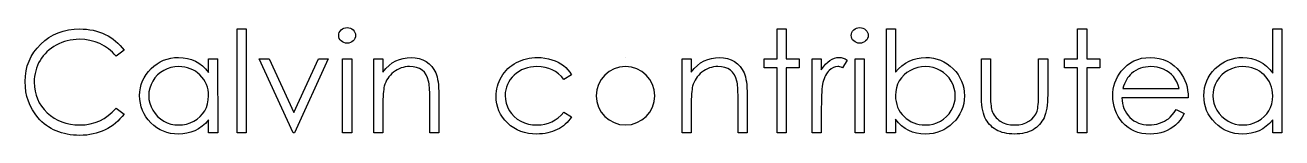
# Model space of a CAD drawing. Header units: millimetres. Extents: x -15 to 281, y -144 to 130.
# Drawn here: x 106.97 to 150.31, y -5.31 to -1.59 of the extents above; entities that cross this region are included whole.
import ezdxf

# ---------------------------------------------------------------- set-up
doc = ezdxf.new("R2010")
doc.units = ezdxf.units.MM

msp = doc.modelspace()

# ---------------------------------------------------------------- linework, layer by layer
at = {"color": 7, "linetype": 'Continuous'}
msp.add_line((127.676, -2.62), (127.676, -2.62), dxfattribs=at)
at = {"color": 7, "linetype": 'Continuous', "flags": 128}
for points in [[(110.377, -2.365), (110.102, -2.575), (110.102, -2.575), (110.042, -2.506), (109.98, -2.44), (109.915, -2.379), (109.847, -2.323), (109.775, -2.271), (109.702, -2.223), (109.624, -2.18), (109.545, -2.14), (109.378, -2.075), (109.203, -2.029), (109.021, -2.001), (108.83, -1.992), (108.83, -1.992), (108.725, -1.995), (108.621, -2.004), (108.519, -2.02), (108.421, -2.042), (108.322, -2.07), (108.227, -2.103), (108.134, -2.144), (108.042, -2.19), (107.954, -2.242), (107.871, -2.298), (107.793, -2.358), (107.72, -2.423), (107.652, -2.492), (107.59, -2.565), (107.532, -2.642), (107.48, -2.724), (107.433, -2.809), (107.393, -2.896), (107.358, -2.986), (107.33, -3.079), (107.309, -3.175), (107.293, -3.272), (107.283, -3.373), (107.281, -3.476), (107.281, -3.476), (107.288, -3.631), (107.309, -3.779), (107.343, -3.921), (107.392, -4.055), (107.454, -4.184), (107.532, -4.306), (107.622, -4.422), (107.727, -4.53), (107.841, -4.629), (107.964, -4.716), (108.094, -4.788), (108.231, -4.847), (108.375, -4.894), (108.526, -4.927), (108.686, -4.947), (108.852, -4.953), (108.852, -4.953), (109.035, -4.944), (109.21, -4.917), (109.378, -4.871), (109.538, -4.807), (109.69, -4.725), (109.835, -4.625), (109.972, -4.507), (110.102, -4.37), (110.102, -4.37), (110.377, -4.578), (110.377, -4.578), (110.309, -4.663), (110.238, -4.744), (110.163, -4.819), (110.084, -4.889), (110, -4.955), (109.913, -5.015), (109.821, -5.07), (109.725, -5.121), (109.627, -5.166), (109.525, -5.204), (109.42, -5.237), (109.312, -5.265), (109.202, -5.286), (109.089, -5.3), (108.973, -5.309), (108.854, -5.312), (108.854, -5.312), (108.741, -5.31), (108.631, -5.302), (108.524, -5.291), (108.421, -5.274), (108.32, -5.253), (108.222, -5.226), (108.128, -5.195), (108.036, -5.159), (107.947, -5.119), (107.861, -5.073), (107.778, -5.023), (107.698, -4.968), (107.622, -4.908), (107.548, -4.844), (107.478, -4.774), (107.41, -4.7), (107.41, -4.7), (107.307, -4.568), (107.216, -4.428), (107.14, -4.282), (107.077, -4.129), (107.029, -3.97), (106.995, -3.804), (106.974, -3.632), (106.966, -3.452), (106.966, -3.452), (106.975, -3.264), (107, -3.083), (107.042, -2.909), (107.101, -2.744), (107.176, -2.586), (107.269, -2.436), (107.377, -2.293), (107.504, -2.158), (107.642, -2.034), (107.789, -1.928), (107.945, -1.838), (108.109, -1.764), (108.281, -1.706), (108.462, -1.666), (108.652, -1.641), (108.85, -1.633), (108.85, -1.633), (108.97, -1.636), (109.088, -1.645), (109.202, -1.66), (109.314, -1.681), (109.423, -1.708), (109.528, -1.741), (109.631, -1.781), (109.731, -1.826), (109.827, -1.876), (109.919, -1.931), (110.007, -1.992), (110.089, -2.056), (110.168, -2.126), (110.242, -2.201), (110.312, -2.281), (110.377, -2.365)], [(114.281, -1.633), (114.595, -1.633), (114.595, -1.633), (114.595, -5.222), (114.595, -5.222), (114.281, -5.222), (114.281, -5.222), (114.281, -1.633)], [(118.071, -1.588), (118.129, -1.593), (118.183, -1.608), (118.233, -1.633), (118.278, -1.667), (118.316, -1.708), (118.342, -1.755), (118.358, -1.805), (118.364, -1.859), (118.364, -1.859), (118.358, -1.911), (118.342, -1.96), (118.316, -2.006), (118.278, -2.047), (118.233, -2.081), (118.183, -2.107), (118.129, -2.121), (118.071, -2.126), (118.071, -2.126), (118.013, -2.121), (117.961, -2.107), (117.911, -2.081), (117.866, -2.047), (117.829, -2.006), (117.802, -1.96), (117.786, -1.911), (117.781, -1.859), (117.781, -1.859), (117.786, -1.805), (117.802, -1.755), (117.829, -1.708), (117.866, -1.667), (117.911, -1.633), (117.961, -1.608), (118.013, -1.593), (118.071, -1.588)], [(132.902, -1.633), (133.216, -1.633), (133.216, -1.633), (133.216, -2.665), (133.216, -2.665), (133.665, -2.665), (133.665, -2.665), (133.665, -2.979), (133.665, -2.979), (133.216, -2.979), (133.216, -2.979), (133.216, -5.222), (133.216, -5.222), (132.902, -5.222), (132.902, -5.222), (132.902, -2.979), (132.902, -2.979), (132.454, -2.979), (132.454, -2.979), (132.454, -2.665), (132.454, -2.665), (132.902, -2.665), (132.902, -2.665), (132.902, -1.633)], [(135.75, -1.588), (135.809, -1.593), (135.863, -1.608), (135.912, -1.633), (135.957, -1.667), (135.995, -1.708), (136.022, -1.755), (136.038, -1.805), (136.043, -1.859), (136.043, -1.859), (136.038, -1.911), (136.022, -1.96), (135.995, -2.006), (135.957, -2.047), (135.912, -2.081), (135.863, -2.107), (135.809, -2.121), (135.75, -2.126), (135.75, -2.126), (135.693, -2.121), (135.64, -2.107), (135.59, -2.081), (135.546, -2.047), (135.508, -2.006), (135.482, -1.96), (135.466, -1.911), (135.46, -1.859), (135.46, -1.859), (135.466, -1.805), (135.482, -1.755), (135.508, -1.708), (135.546, -1.667), (135.59, -1.633), (135.64, -1.608), (135.693, -1.593), (135.75, -1.588)], [(136.672, -5.222), (136.672, -1.633), (136.672, -1.633), (136.986, -1.633), (136.986, -1.633), (136.986, -3.129), (136.986, -3.129), (137.094, -3.009), (137.209, -2.906), (137.33, -2.818), (137.457, -2.747), (137.591, -2.691), (137.73, -2.651), (137.877, -2.628), (138.029, -2.62), (138.029, -2.62), (138.164, -2.626), (138.295, -2.644), (138.421, -2.675), (138.542, -2.717), (138.656, -2.771), (138.767, -2.838), (138.872, -2.917), (138.973, -3.008), (139.065, -3.107), (139.144, -3.212), (139.211, -3.322), (139.266, -3.437), (139.309, -3.557), (139.339, -3.682), (139.358, -3.813), (139.364, -3.949), (139.364, -3.949), (139.358, -4.082), (139.339, -4.211), (139.309, -4.336), (139.265, -4.455), (139.21, -4.569), (139.142, -4.678), (139.062, -4.782), (138.969, -4.881), (138.868, -4.971), (138.762, -5.05), (138.651, -5.117), (138.535, -5.171), (138.413, -5.213), (138.287, -5.244), (138.155, -5.261), (138.019, -5.267), (138.019, -5.267), (137.864, -5.26), (137.716, -5.237), (137.575, -5.197), (137.442, -5.143), (137.317, -5.072), (137.199, -4.983), (137.089, -4.875), (136.986, -4.749), (136.986, -4.749), (136.986, -5.222), (136.986, -5.222), (136.672, -5.222)], [(143.268, -1.633), (143.582, -1.633), (143.582, -1.633), (143.582, -2.665), (143.582, -2.665), (144.031, -2.665), (144.031, -2.665), (144.031, -2.979), (144.031, -2.979), (143.582, -2.979), (143.582, -2.979), (143.582, -5.222), (143.582, -5.222), (143.268, -5.222), (143.268, -5.222), (143.268, -2.979), (143.268, -2.979), (142.819, -2.979), (142.819, -2.979), (142.819, -2.665), (142.819, -2.665), (143.268, -2.665), (143.268, -2.665), (143.268, -1.633)], [(150.313, -1.633), (150.313, -5.222), (150.313, -5.222), (149.999, -5.222), (149.999, -5.222), (149.999, -4.78), (149.999, -4.78), (149.89, -4.898), (149.776, -4.999), (149.654, -5.083), (149.526, -5.15), (149.392, -5.201), (149.253, -5.238), (149.106, -5.26), (148.954, -5.267), (148.954, -5.267), (148.819, -5.261), (148.688, -5.243), (148.563, -5.213), (148.442, -5.171), (148.327, -5.116), (148.216, -5.049), (148.111, -4.971), (148.011, -4.88), (147.919, -4.78), (147.84, -4.676), (147.773, -4.566), (147.718, -4.45), (147.675, -4.329), (147.645, -4.204), (147.627, -4.073), (147.62, -3.937), (147.62, -3.937), (147.627, -3.803), (147.645, -3.674), (147.676, -3.551), (147.719, -3.432), (147.775, -3.318), (147.842, -3.21), (147.922, -3.105), (148.014, -3.006), (148.115, -2.916), (148.222, -2.837), (148.333, -2.771), (148.449, -2.717), (148.57, -2.674), (148.697, -2.644), (148.828, -2.626), (148.964, -2.62), (148.964, -2.62), (149.12, -2.628), (149.269, -2.654), (149.41, -2.696), (149.543, -2.755), (149.668, -2.831), (149.787, -2.924), (149.896, -3.034), (149.999, -3.16), (149.999, -3.16), (149.999, -1.633), (149.999, -1.633), (150.313, -1.633)], [(113.607, -2.665), (113.608, -5.222), (113.608, -5.222), (113.293, -5.222), (113.293, -5.222), (113.293, -4.78), (113.293, -4.78), (113.185, -4.898), (113.07, -4.999), (112.948, -5.083), (112.821, -5.15), (112.687, -5.201), (112.547, -5.238), (112.401, -5.26), (112.249, -5.267), (112.249, -5.267), (112.113, -5.261), (111.983, -5.243), (111.858, -5.213), (111.737, -5.171), (111.622, -5.116), (111.511, -5.049), (111.406, -4.971), (111.306, -4.88), (111.214, -4.78), (111.135, -4.676), (111.068, -4.566), (111.013, -4.45), (110.97, -4.329), (110.94, -4.204), (110.922, -4.073), (110.915, -3.937), (110.915, -3.937), (110.922, -3.803), (110.94, -3.674), (110.971, -3.551), (111.014, -3.432), (111.069, -3.318), (111.137, -3.21), (111.217, -3.105), (111.309, -3.006), (111.41, -2.916), (111.517, -2.837), (111.628, -2.771), (111.744, -2.717), (111.865, -2.674), (111.991, -2.644), (112.123, -2.626), (112.259, -2.62), (112.259, -2.62), (112.415, -2.628), (112.564, -2.651), (112.704, -2.69), (112.838, -2.744), (112.963, -2.815), (113.082, -2.905), (113.191, -3.012), (113.293, -3.138), (113.293, -3.138), (113.293, -2.665), (113.293, -2.665), (113.608, -2.665)], [(112.263, -2.934), (112.125, -2.942), (111.994, -2.967), (111.867, -3.008), (111.746, -3.066), (111.634, -3.138), (111.534, -3.224), (111.445, -3.323), (111.369, -3.436), (111.308, -3.557), (111.264, -3.681), (111.238, -3.809), (111.229, -3.94), (111.229, -3.94), (111.238, -4.071), (111.264, -4.198), (111.309, -4.323), (111.37, -4.445), (111.447, -4.559), (111.536, -4.659), (111.637, -4.746), (111.75, -4.819), (111.871, -4.878), (111.996, -4.92), (112.126, -4.945), (112.26, -4.953), (112.26, -4.953), (112.396, -4.945), (112.528, -4.92), (112.657, -4.879), (112.782, -4.821), (112.897, -4.749), (113, -4.664), (113.087, -4.568), (113.16, -4.461), (113.218, -4.344), (113.26, -4.219), (113.285, -4.088), (113.293, -3.949), (113.293, -3.949), (113.289, -3.843), (113.274, -3.742), (113.251, -3.644), (113.219, -3.552), (113.177, -3.463), (113.126, -3.379), (113.066, -3.3), (112.995, -3.225), (112.919, -3.157), (112.838, -3.097), (112.753, -3.048), (112.664, -3.007), (112.57, -2.975), (112.472, -2.952), (112.369, -2.938), (112.263, -2.934)], [(115.043, -2.665), (115.383, -2.665), (115.383, -2.665), (116.233, -4.527), (116.233, -4.527), (117.082, -2.665), (117.082, -2.665), (117.422, -2.665), (117.422, -2.665), (116.255, -5.222), (116.255, -5.222), (116.21, -5.222), (116.21, -5.222), (115.043, -2.665)], [(117.915, -2.665), (118.229, -2.665), (118.229, -2.665), (118.229, -5.222), (118.229, -5.222), (117.915, -5.222), (117.915, -5.222), (117.915, -2.665)], [(118.992, -2.665), (119.306, -2.665), (119.306, -2.665), (119.306, -3.126), (119.306, -3.126), (119.409, -3.003), (119.517, -2.897), (119.631, -2.81), (119.75, -2.741), (119.874, -2.688), (120.004, -2.65), (120.139, -2.628), (120.279, -2.62), (120.279, -2.62), (120.421, -2.629), (120.554, -2.656), (120.679, -2.701), (120.795, -2.764), (120.901, -2.843), (120.992, -2.934), (121.067, -3.038), (121.128, -3.154), (121.154, -3.219), (121.175, -3.294), (121.194, -3.376), (121.209, -3.467), (121.22, -3.566), (121.229, -3.674), (121.234, -3.792), (121.236, -3.916), (121.236, -3.916), (121.236, -5.222), (121.236, -5.222), (120.922, -5.222), (120.922, -5.222), (120.922, -4.019), (120.922, -4.019), (120.921, -3.915), (120.92, -3.82), (120.917, -3.733), (120.913, -3.655), (120.907, -3.587), (120.901, -3.529), (120.893, -3.478), (120.884, -3.437), (120.884, -3.437), (120.849, -3.32), (120.799, -3.217), (120.736, -3.131), (120.659, -3.06), (120.57, -3.005), (120.467, -2.966), (120.352, -2.942), (120.225, -2.934), (120.225, -2.934), (120.149, -2.937), (120.075, -2.946), (120.003, -2.961), (119.934, -2.982), (119.866, -3.01), (119.8, -3.043), (119.736, -3.083), (119.674, -3.129), (119.616, -3.179), (119.564, -3.232), (119.516, -3.288), (119.473, -3.347), (119.436, -3.409), (119.404, -3.473), (119.376, -3.541), (119.355, -3.611), (119.355, -3.611), (119.343, -3.663), (119.334, -3.725), (119.325, -3.796), (119.318, -3.877), (119.313, -3.967), (119.309, -4.068), (119.307, -4.178), (119.306, -4.298), (119.306, -4.298), (119.306, -5.222), (119.306, -5.222), (118.992, -5.222), (118.992, -5.222), (118.992, -2.665)], [(125.813, -3.219), (125.55, -3.383), (125.55, -3.383), (125.461, -3.278), (125.363, -3.186), (125.259, -3.109), (125.147, -3.046), (125.026, -2.997), (124.898, -2.962), (124.762, -2.941), (124.619, -2.934), (124.619, -2.934), (124.504, -2.939), (124.393, -2.952), (124.288, -2.975), (124.187, -3.007), (124.092, -3.048), (124.002, -3.099), (123.916, -3.158), (123.835, -3.226), (123.763, -3.301), (123.699, -3.381), (123.645, -3.463), (123.602, -3.55), (123.568, -3.641), (123.544, -3.735), (123.529, -3.834), (123.524, -3.937), (123.524, -3.937), (123.533, -4.071), (123.56, -4.2), (123.605, -4.326), (123.667, -4.448), (123.746, -4.561), (123.838, -4.662), (123.942, -4.748), (124.061, -4.821), (124.19, -4.879), (124.326, -4.92), (124.469, -4.945), (124.621, -4.953), (124.621, -4.953), (124.76, -4.946), (124.892, -4.925), (125.018, -4.89), (125.137, -4.841), (125.25, -4.778), (125.356, -4.701), (125.456, -4.61), (125.55, -4.505), (125.55, -4.505), (125.813, -4.677), (125.813, -4.677), (125.765, -4.745), (125.713, -4.81), (125.657, -4.87), (125.597, -4.926), (125.534, -4.979), (125.466, -5.027), (125.395, -5.072), (125.32, -5.112), (125.241, -5.149), (125.16, -5.18), (125.076, -5.207), (124.99, -5.229), (124.9, -5.246), (124.808, -5.258), (124.713, -5.265), (124.616, -5.267), (124.616, -5.267), (124.467, -5.262), (124.326, -5.244), (124.19, -5.214), (124.061, -5.173), (123.939, -5.119), (123.822, -5.054), (123.713, -4.977), (123.61, -4.888), (123.516, -4.791), (123.435, -4.688), (123.366, -4.58), (123.31, -4.467), (123.266, -4.349), (123.235, -4.226), (123.216, -4.098), (123.21, -3.965), (123.21, -3.965), (123.213, -3.874), (123.222, -3.785), (123.236, -3.698), (123.257, -3.612), (123.283, -3.528), (123.315, -3.445), (123.353, -3.365), (123.397, -3.285), (123.446, -3.209), (123.499, -3.137), (123.556, -3.069), (123.619, -3.006), (123.685, -2.947), (123.756, -2.893), (123.831, -2.842), (123.911, -2.796), (123.993, -2.755), (124.079, -2.719), (124.166, -2.689), (124.257, -2.664), (124.349, -2.644), (124.444, -2.631), (124.542, -2.623), (124.642, -2.62), (124.642, -2.62), (124.767, -2.625), (124.891, -2.64), (125.013, -2.663), (125.132, -2.698), (125.245, -2.74), (125.351, -2.787), (125.446, -2.841), (125.533, -2.901), (125.612, -2.968), (125.685, -3.043), (125.752, -3.127), (125.813, -3.219)], [(129.627, -2.665), (129.941, -2.665), (129.941, -2.665), (129.941, -3.126), (129.941, -3.126), (130.044, -3.003), (130.152, -2.897), (130.265, -2.81), (130.385, -2.741), (130.509, -2.688), (130.638, -2.65), (130.774, -2.628), (130.914, -2.62), (130.914, -2.62), (131.056, -2.629), (131.189, -2.656), (131.314, -2.701), (131.43, -2.764), (131.535, -2.843), (131.626, -2.934), (131.702, -3.038), (131.763, -3.154), (131.788, -3.219), (131.81, -3.294), (131.828, -3.376), (131.844, -3.467), (131.855, -3.566), (131.863, -3.674), (131.869, -3.792), (131.87, -3.916), (131.87, -3.916), (131.87, -5.222), (131.87, -5.222), (131.556, -5.222), (131.556, -5.222), (131.556, -4.019), (131.556, -4.019), (131.556, -3.915), (131.554, -3.82), (131.551, -3.733), (131.547, -3.655), (131.542, -3.587), (131.535, -3.529), (131.527, -3.478), (131.519, -3.437), (131.519, -3.437), (131.483, -3.32), (131.434, -3.217), (131.37, -3.131), (131.294, -3.06), (131.204, -3.005), (131.102, -2.966), (130.987, -2.942), (130.859, -2.934), (130.859, -2.934), (130.784, -2.937), (130.71, -2.946), (130.638, -2.961), (130.568, -2.982), (130.5, -3.01), (130.434, -3.043), (130.371, -3.083), (130.309, -3.129), (130.251, -3.179), (130.198, -3.232), (130.15, -3.288), (130.108, -3.347), (130.071, -3.409), (130.038, -3.473), (130.011, -3.541), (129.989, -3.611), (129.989, -3.611), (129.978, -3.663), (129.968, -3.725), (129.96, -3.796), (129.953, -3.877), (129.948, -3.967), (129.944, -4.068), (129.942, -4.178), (129.941, -4.298), (129.941, -4.298), (129.941, -5.222), (129.941, -5.222), (129.627, -5.222), (129.627, -5.222), (129.627, -2.665)], [(134.114, -2.665), (134.428, -2.665), (134.428, -2.665), (134.428, -3.041), (134.428, -3.041), (134.5, -2.938), (134.573, -2.849), (134.648, -2.777), (134.725, -2.719), (134.805, -2.676), (134.886, -2.644), (134.968, -2.626), (135.052, -2.62), (135.052, -2.62), (135.117, -2.626), (135.185, -2.642), (135.254, -2.669), (135.325, -2.708), (135.325, -2.708), (135.153, -2.98), (135.153, -2.98), (135.107, -2.96), (135.065, -2.945), (135.027, -2.937), (134.992, -2.934), (134.992, -2.934), (134.917, -2.942), (134.843, -2.968), (134.771, -3.01), (134.699, -3.069), (134.665, -3.104), (134.633, -3.145), (134.603, -3.19), (134.575, -3.24), (134.549, -3.294), (134.525, -3.353), (134.504, -3.417), (134.484, -3.485), (134.484, -3.485), (134.471, -3.546), (134.46, -3.621), (134.45, -3.71), (134.442, -3.813), (134.436, -3.93), (134.432, -4.06), (134.429, -4.204), (134.428, -4.363), (134.428, -4.363), (134.428, -5.222), (134.428, -5.222), (134.114, -5.222), (134.114, -5.222), (134.114, -2.665)], [(135.595, -2.665), (135.909, -2.665), (135.909, -2.665), (135.909, -5.222), (135.909, -5.222), (135.595, -5.222), (135.595, -5.222), (135.595, -2.665)], [(138.016, -4.953), (138.154, -4.945), (138.286, -4.92), (138.412, -4.879), (138.533, -4.821), (138.645, -4.749), (138.746, -4.663), (138.834, -4.564), (138.91, -4.452), (138.971, -4.331), (139.015, -4.207), (139.041, -4.08), (139.05, -3.949), (139.05, -3.949), (139.041, -3.817), (139.015, -3.689), (138.97, -3.564), (138.908, -3.442), (138.832, -3.329), (138.743, -3.229), (138.642, -3.142), (138.53, -3.068), (138.409, -3.009), (138.284, -2.968), (138.154, -2.942), (138.021, -2.934), (138.021, -2.934), (137.885, -2.942), (137.753, -2.968), (137.624, -3.009), (137.499, -3.068), (137.383, -3.141), (137.28, -3.225), (137.192, -3.321), (137.118, -3.429), (137.06, -3.546), (137.019, -3.67), (136.994, -3.801), (136.986, -3.939), (136.986, -3.939), (136.991, -4.045), (137.005, -4.146), (137.028, -4.244), (137.06, -4.336), (137.102, -4.425), (137.153, -4.509), (137.214, -4.588), (137.283, -4.663), (137.359, -4.731), (137.441, -4.79), (137.526, -4.84), (137.615, -4.88), (137.709, -4.913), (137.807, -4.935), (137.91, -4.949), (138.016, -4.953)], [(139.947, -2.665), (140.261, -2.665), (140.261, -2.665), (140.261, -3.851), (140.261, -3.851), (140.262, -3.956), (140.264, -4.051), (140.268, -4.139), (140.274, -4.218), (140.281, -4.288), (140.289, -4.35), (140.299, -4.404), (140.311, -4.449), (140.311, -4.449), (140.332, -4.506), (140.357, -4.56), (140.386, -4.61), (140.419, -4.658), (140.457, -4.703), (140.499, -4.744), (140.545, -4.783), (140.595, -4.818), (140.705, -4.877), (140.826, -4.92), (140.956, -4.945), (141.096, -4.953), (141.096, -4.953), (141.237, -4.945), (141.366, -4.92), (141.483, -4.879), (141.59, -4.821), (141.683, -4.751), (141.761, -4.669), (141.823, -4.577), (141.87, -4.474), (141.87, -4.474), (141.882, -4.432), (141.892, -4.38), (141.901, -4.318), (141.909, -4.245), (141.915, -4.162), (141.918, -4.068), (141.921, -3.965), (141.922, -3.851), (141.922, -3.851), (141.922, -2.665), (141.922, -2.665), (142.236, -2.665), (142.236, -2.665), (142.236, -3.91), (142.236, -3.91), (142.234, -4.037), (142.228, -4.156), (142.218, -4.268), (142.204, -4.37), (142.187, -4.465), (142.165, -4.552), (142.139, -4.63), (142.11, -4.701), (142.076, -4.765), (142.039, -4.826), (141.997, -4.884), (141.952, -4.938), (141.902, -4.988), (141.849, -5.035), (141.791, -5.078), (141.73, -5.117), (141.664, -5.152), (141.595, -5.183), (141.521, -5.208), (141.444, -5.23), (141.362, -5.246), (141.277, -5.258), (141.188, -5.265), (141.094, -5.267), (141.094, -5.267), (141, -5.265), (140.911, -5.258), (140.825, -5.246), (140.743, -5.23), (140.665, -5.208), (140.592, -5.183), (140.521, -5.152), (140.456, -5.117), (140.394, -5.078), (140.336, -5.035), (140.282, -4.988), (140.232, -4.937), (140.186, -4.882), (140.145, -4.824), (140.107, -4.763), (140.073, -4.697), (140.044, -4.626), (140.018, -4.546), (139.996, -4.457), (139.979, -4.36), (139.965, -4.254), (139.955, -4.141), (139.949, -4.018), (139.947, -3.887), (139.947, -3.887), (139.947, -2.665)], [(146.668, -4.415), (146.947, -4.561), (146.947, -4.561), (146.879, -4.678), (146.805, -4.784), (146.726, -4.878), (146.642, -4.959), (146.553, -5.03), (146.459, -5.091), (146.359, -5.145), (146.254, -5.189), (146.142, -5.223), (146.024, -5.248), (145.898, -5.262), (145.766, -5.267), (145.766, -5.267), (145.619, -5.261), (145.48, -5.242), (145.349, -5.211), (145.227, -5.166), (145.113, -5.11), (145.007, -5.04), (144.909, -4.958), (144.82, -4.864), (144.74, -4.761), (144.671, -4.655), (144.613, -4.546), (144.565, -4.433), (144.527, -4.317), (144.5, -4.199), (144.485, -4.076), (144.479, -3.951), (144.479, -3.951), (144.484, -3.833), (144.498, -3.718), (144.521, -3.606), (144.553, -3.498), (144.594, -3.393), (144.645, -3.291), (144.705, -3.192), (144.774, -3.097), (144.774, -3.097), (144.871, -2.985), (144.976, -2.888), (145.089, -2.806), (145.211, -2.739), (145.34, -2.687), (145.476, -2.649), (145.621, -2.628), (145.774, -2.62), (145.774, -2.62), (145.931, -2.628), (146.08, -2.651), (146.221, -2.691), (146.353, -2.745), (146.478, -2.816), (146.595, -2.903), (146.703, -3.006), (146.804, -3.123), (146.804, -3.123), (146.868, -3.215), (146.923, -3.312), (146.971, -3.415), (147.01, -3.523), (147.041, -3.637), (147.063, -3.756), (147.076, -3.881), (147.082, -4.011), (147.082, -4.011), (144.793, -4.011), (144.793, -4.011), (144.8, -4.112), (144.814, -4.209), (144.836, -4.301), (144.867, -4.387), (144.905, -4.469), (144.951, -4.547), (145.006, -4.62), (145.068, -4.689), (145.137, -4.751), (145.209, -4.805), (145.286, -4.85), (145.366, -4.887), (145.45, -4.916), (145.539, -4.936), (145.631, -4.949), (145.727, -4.953), (145.727, -4.953), (145.821, -4.95), (145.912, -4.939), (146.004, -4.92), (146.093, -4.894), (146.18, -4.861), (146.259, -4.824), (146.331, -4.781), (146.397, -4.735), (146.461, -4.678), (146.527, -4.605), (146.597, -4.518), (146.668, -4.415)], [(146.768, -3.697), (146.731, -3.573), (146.685, -3.462), (146.632, -3.365), (146.572, -3.28), (146.503, -3.206), (146.424, -3.139), (146.334, -3.081), (146.234, -3.029), (146.127, -2.987), (146.017, -2.958), (145.905, -2.94), (145.79, -2.934), (145.79, -2.934), (145.696, -2.938), (145.605, -2.949), (145.517, -2.968), (145.434, -2.994), (145.352, -3.028), (145.275, -3.069), (145.201, -3.118), (145.131, -3.174), (145.131, -3.174), (145.082, -3.22), (145.036, -3.272), (144.993, -3.329), (144.954, -3.391), (144.918, -3.46), (144.884, -3.533), (144.854, -3.612), (144.826, -3.697), (144.826, -3.697), (146.768, -3.697)], [(148.968, -2.934), (148.83, -2.942), (148.699, -2.967), (148.572, -3.008), (148.451, -3.066), (148.339, -3.138), (148.239, -3.224), (148.15, -3.323), (148.074, -3.436), (148.013, -3.557), (147.969, -3.681), (147.943, -3.809), (147.934, -3.94), (147.934, -3.94), (147.944, -4.071), (147.969, -4.198), (148.014, -4.323), (148.075, -4.445), (148.152, -4.559), (148.241, -4.659), (148.342, -4.746), (148.455, -4.819), (148.576, -4.878), (148.701, -4.92), (148.831, -4.945), (148.965, -4.953), (148.965, -4.953), (149.101, -4.945), (149.234, -4.92), (149.362, -4.879), (149.487, -4.821), (149.602, -4.749), (149.705, -4.664), (149.792, -4.568), (149.865, -4.461), (149.924, -4.344), (149.966, -4.219), (149.99, -4.088), (149.999, -3.949), (149.999, -3.949), (149.994, -3.843), (149.98, -3.742), (149.956, -3.644), (149.924, -3.552), (149.882, -3.463), (149.831, -3.379), (149.771, -3.3), (149.701, -3.225), (149.624, -3.157), (149.544, -3.097), (149.458, -3.048), (149.369, -3.007), (149.275, -2.975), (149.177, -2.952), (149.074, -2.938), (148.968, -2.934)]]:
    msp.add_lwpolyline(points, dxfattribs=at)
at = {"color": 7, "linetype": 'Continuous'}
msp.add_arc((127.675, -3.943), 1.009, 90.0003, 89.9997, dxfattribs=at)

doc.saveas('drawing.dxf')
